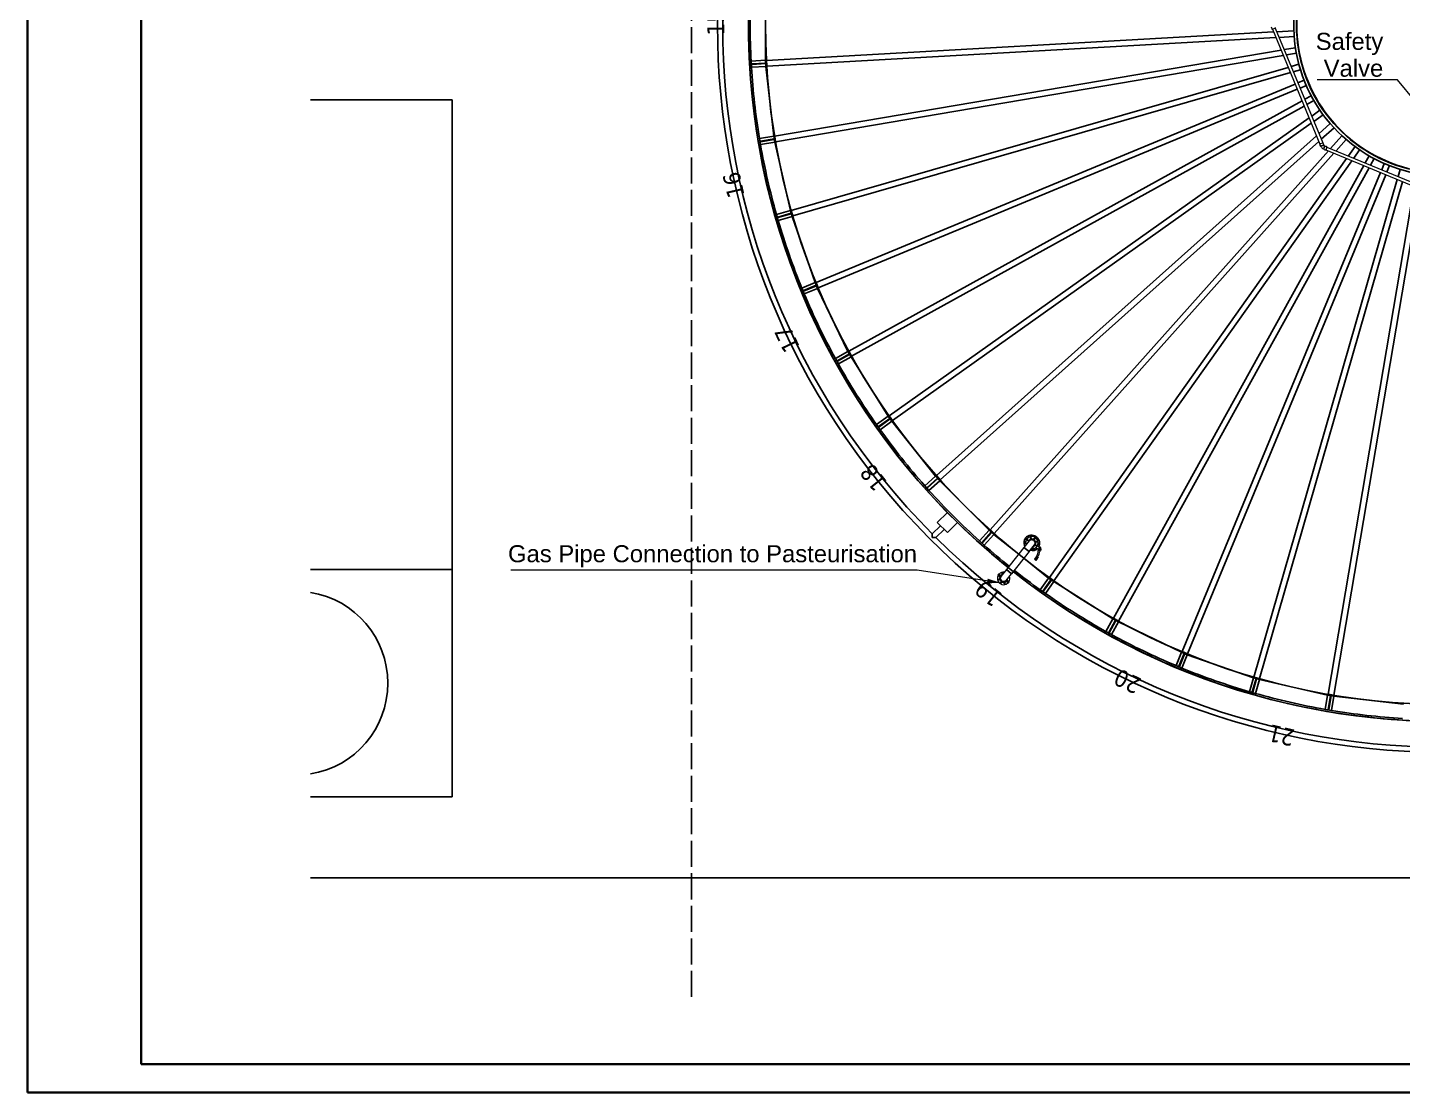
# Model space of a CAD drawing. Header units: millimetres. Extents: x 0 to 118900, y 0 to 84100.
# Drawn here: x 0 to 24197, y 0 to 18739 of the extents above; entities that cross this region are included whole.
import ezdxf
from ezdxf.enums import TextEntityAlignment as Align

# ---------------------------------------------------------------- set-up
doc = ezdxf.new("R2018")
doc.units = ezdxf.units.MM
doc.header["$LTSCALE"] = 100
doc.linetypes.add('DASHED', pattern=[0.2067, 0.1654, -0.0413])
doc.layers.get('0').update_dxf_attribs({"lineweight": 18})
for name, color, linetype, lineweight, true_color in [('4003-AREA-04.1_A-Areas', 7, 'DASHED', 25, 0xcccc00), ('4003-AREA-04.1_F-Foundation', 7, 'Continuous', 25, 0xadadad), ('4003-AREA-04.1_P-Trace', 5, 'Continuous', 25, 0x0000ff), ('P_Anti-Foam (AF)', 6, 'Continuous', 18, 0xff00ff), ('P_BioGas (BG)', 94, 'Continuous', 18, 0x008100)]:
    doc.layers.add(name, color=color, linetype=linetype, lineweight=lineweight, true_color=true_color)
for name, color, linetype, lineweight in [('4003-AREA-04.1_E-Equipment', 7, 'Continuous', 25), ('4003-AREA-04.1_T-Tank', 7, 'Continuous', 25), ('Border', 7, 'Continuous', 35), ('Symbol', 7, 'Continuous', 18), ('Title', 7, 'Continuous', 25), ('Visible', 7, 'Continuous', 25)]:
    doc.layers.add(name, color=color, linetype=linetype, lineweight=lineweight)
doc.styles.get("Standard").update_dxf_attribs({"font": 'arial.ttf'})
doc.styles.add('Text Style176', font='tahoma.ttf')
doc.styles.add('Title', font='arial.ttf')
doc.dimstyles.new('Default - Method 2a$7', dxfattribs={"dimscale": 100, "dimtxt": 3, "dimasz": 2.5, "dimexe": 3, "dimexo": 0.5, "dimgap": 0.7, "dimtad": 0, "dimtoh": 1, "dimdec": 1, "dimrnd": 1e-08, "dimtxsty": 'Title', "dimcen": 0.09, "dimdle": 10, "dimclrd": 256, "dimclre": 256, "dimclrt": 7, "dimazin": 2, "dimtfac": 0.833333, "dimtdec": 1, "dimtmove": 0, "dimatfit": 3, "dimfxl": 1, "dimtolj": 1, "dimlwd": -1, "dimlwe": -1, "dimarcsym": 0})

# ---------------------------------------------------------------- blocks, each defined once
blk = doc.blocks.new('Borders Bigadan Border')
at = {"layer": 'Border'}
for p, q in [((0, 0), (0, 841)), ((20, 836), (20, 5)), ((20, 5), (1184, 5)), ((1189, 0), (0, 0))]:
    blk.add_line(p, q, dxfattribs=at)
blk = doc.blocks.new('Title Blocks Title')
at = {"layer": 'Title', "color": 1, "lineweight": 5, "true_color": 0xff0000, "flags": 253}
blk.add_attdef('STATUS', text='', height=6.2, dxfattribs=at).set_placement((169, 40.36), align=Align.MIDDLE_CENTER)
at = {"layer": 'Title', "lineweight": 30, "flags": 104}
for tag, height, p in [('Initial_View_Scale', 2.39, (158.62, 31.36)), ('Sheet_Size', 2.4, (158.62, 25.36)), ('REVISION_NUMBER', 3.5, (200, 15)), ('CREATION_DATE', 2, (157.5, 7.5))]:
    blk.add_attdef(tag, text='', height=height, dxfattribs=at).set_placement(p, align=Align.MIDDLE_CENTER)
for tag, p in [('PROJECT', (27.5, 24.3)), ('TITLE', (27.5, 17.3)), ('DESCRIPTION', (27.5, 10.3))]:
    blk.add_attdef(tag, text='', height=2.8, dxfattribs=at).set_placement(p, align=Align.TOP_LEFT)
blk.add_attdef('PART_NUMBER', text='', height=3.5, dxfattribs=at).set_placement((135.5, 15), align=Align.MIDDLE_LEFT)

msp = doc.modelspace()

# ---------------------------------------------------------------- linework, layer by layer
at = {"layer": '4003-AREA-04.1_A-Areas', "ltscale": 27.703241}
msp.add_line((11687.91, 1680.41), (11687.91, 32029.59), dxfattribs=at)
at = {"layer": '4003-AREA-04.1_E-Equipment'}
for start, end in [(0, 80.852758), (279.147242, 0)]:
    msp.add_arc((4722.02, 7202.36), 1618.5, start, end, dxfattribs=at)
at = {"layer": '4003-AREA-04.1_F-Foundation'}
for p, q in [((4979.31, 17466.36), (7472.02, 17466.36)), ((7472.02, 17466.36), (7472.02, 9202.36)), ((4979.31, 9202.36), (7472.02, 9202.36)), ((7472.02, 9202.36), (4979.31, 9202.36)), ((7472.02, 9202.36), (7472.02, 5202.36)), ((7472.02, 5202.36), (4979.31, 5202.36))]:
    msp.add_line(p, q, dxfattribs=at)
msp.add_circle((24937.91, 18779.59), 12250, dxfattribs=at)
at = {"layer": '4003-AREA-04.1_P-Trace'}
msp.add_line((4979.31, 3774.36), (92860.74, 3774.36), dxfattribs=at)
at = {"layer": '4003-AREA-04.1_T-Tank'}
msp.add_circle((24937.91, 18779.59), 11950, dxfattribs=at)
at = {"layer": 'P_Anti-Foam (AF)'}
for p, q in [((21897.78, 18725.79), (21890.47, 18743.44)), ((21905.78, 18706.48), (21901.46, 18716.92)), ((21959.92, 18728.91), (21905.78, 18706.48)), ((21907.91, 18707.36), (22744.3, 16688.13)), ((21959.92, 18728.91), (21955.6, 18739.35)), ((21957.8, 18728.03), (22794.19, 16708.8)), ((22796.31, 16709.68), (22742.17, 16687.25)), ((22800.64, 16699.24), (22796.31, 16709.68)), ((22746.5, 16676.81), (22742.17, 16687.25)), ((22757.48, 16650.3), (22750.17, 16667.94)), ((22811.62, 16672.72), (22757.48, 16650.3)), ((22761.21, 16647.52), (22757.48, 16650.3)), ((22811.62, 16672.72), (22804.31, 16690.37)), ((22805.84, 16602.89), (22808.62, 16599.16)), ((22831.04, 16653.3), (22808.62, 16599.16)), ((22826.26, 16591.85), (22808.62, 16599.16)), ((22811.02, 16668.61), (22811.62, 16672.72)), ((22826.92, 16652.7), (22831.04, 16653.3)), ((22848.69, 16645.99), (22831.04, 16653.3)), ((22845.57, 16583.86), (22835.13, 16588.18)), ((22868, 16638), (22845.57, 16583.86)), ((22846.45, 16585.98), (24865.68, 15749.59)), ((22868, 16638), (22857.56, 16642.32)), ((22867.12, 16635.87), (24886.34, 15799.48))]:
    msp.add_line(p, q, dxfattribs=at)
for centre, radius, start, end in [((21900.32, 18721.64), 4.65, 124.312282, 280.687718), ((21897.55, 18725.69), 0.25, 304.312282, 22.5), ((21901.23, 18716.82), 0.25, 22.5, 100.687718), ((22800.87, 16699.33), 0.25, 202.5, 280.687718), ((22801.78, 16694.52), 4.65, 304.312282, 100.687718), ((22749.03, 16672.67), 4.65, 124.312282, 280.687718), ((22746.27, 16676.72), 0.25, 304.312282, 22.5), ((22749.94, 16667.85), 0.25, 22.5, 100.687718), ((22844.63, 16686.31), 92, 204.940961, 245.059039), ((22804.54, 16690.46), 0.25, 124.312282, 202.5), ((22844.77, 16686.45), 38.18, 207.870182, 242.129818), ((22826.17, 16591.62), 0.25, 349.312282, 67.5), ((22830.98, 16590.71), 4.65, 169.312282, 325.687718), ((22835.03, 16587.95), 0.25, 67.5, 145.687718), ((22848.78, 16646.22), 0.25, 247.5, 325.687718), ((22852.83, 16643.46), 4.65, 349.312282, 145.687718), ((22857.65, 16642.55), 0.25, 169.312282, 247.5)]:
    msp.add_arc(centre, radius, start, end, dxfattribs=at)
for points, knots in [([(22811.02, 16668.61), (22811.02, 16668.61), (22811.02, 16668.6), (22810.93, 16668.57), (22810.2, 16668.25), (22807.57, 16667.12), (22805.68, 16666.3), (22800.98, 16664.3), (22798.22, 16663.12), (22792.31, 16660.61), (22789.23, 16659.3), (22786.13, 16657.99)], [-8.51496106, -8.51496106, -8.51496106, -8.51496106, -8.44491715, -8.44491715, -7.38481418, -7.38481418, -6.32444895, -6.32444895, -5.26847104, -5.26847104, -4.25633479, -4.25633479, -4.25633479, -4.25633479]), ([(22816.31, 16627.81), (22817.4, 16630.39), (22818.48, 16632.95), (22820.86, 16638.56), (22822.11, 16641.47), (22824.14, 16646.23), (22824.95, 16648.11), (22826, 16650.55), (22826.33, 16651.33), (22826.72, 16652.24), (22826.83, 16652.49), (22826.91, 16652.67), (22826.92, 16652.7), (22826.92, 16652.7)], [-12.766675, -12.766675, -12.766675, -12.766675, -11.92474043, -11.92474043, -10.84812963, -10.84812963, -9.88682682, -9.88682682, -9.21520276, -9.21520276, -8.74196393, -8.74196393, -8.51116039, -8.51116039, -8.51116039, -8.51116039])]:
    msp.add_open_spline(points, degree=3, knots=knots, dxfattribs=at)
at = {"layer": 'P_BioGas (BG)'}
for p, q in [((17630, 9706.55), (17535.23, 9587.7)), ((17595.99, 9756.69), (17573.55, 9728.54)), ((17577.85, 9725.11), (17573.55, 9728.54)), ((17582.54, 9730.99), (17576.6, 9723.55)), ((17577.64, 9722.71), (17576.6, 9723.55)), ((17601.54, 9754.82), (17595.6, 9747.37)), ((17600.29, 9753.26), (17595.99, 9756.69)), ((17602.58, 9753.99), (17601.54, 9754.82)), ((17535.23, 9587.7), (17226, 9199.9)), ((17624.6, 9516.44), (17315.37, 9128.64)), ((17535.23, 9587.7), (17624.6, 9516.44)), ((17624.6, 9516.44), (17719.37, 9635.28)), ((17760.17, 9445.08), (17720.36, 9385.09)), ((17738.41, 9370.69), (17785.13, 9441.1)), ((17748.31, 9589.19), (17786.21, 9558.96)), ((17756.64, 9628.59), (17755.15, 9629.77)), ((17808.66, 9587.11), (17770.75, 9617.33)), ((17817.7, 9598.44), (17777.17, 9547.62)), ((17784.99, 9541.39), (17777.17, 9547.62)), ((17825.51, 9592.21), (17784.99, 9541.39)), ((17791.9, 9538.82), (17785.01, 9530.18)), ((17826.3, 9591.59), (17785.77, 9540.76)), ((17790.46, 9537.02), (17785.77, 9540.76)), ((17830.99, 9587.84), (17791.9, 9538.82)), ((17796.68, 9554.45), (17795.9, 9555.07)), ((17805.11, 9555.4), (17824.66, 9539.81)), ((17815.39, 9577.9), (17814.6, 9578.53)), ((17817.18, 9530.43), (17824.66, 9539.81)), ((17825.51, 9592.21), (17817.7, 9598.44)), ((17839.62, 9558.58), (17820.08, 9574.16)), ((17839.62, 9558.58), (17824.66, 9539.81)), ((17830.99, 9587.84), (17826.3, 9591.59)), ((17226, 9199.9), (17131.24, 9081.06)), ((17315.37, 9128.64), (17226, 9199.9)), ((17720.36, 9385.09), (17738.41, 9370.69)), ((17738.41, 9370.69), (17752.36, 9362.78)), ((17752.36, 9362.78), (17792.91, 9423.89)), ((17792.91, 9423.89), (17780.43, 9434.02)), ((17082.52, 9116.07), (17077.53, 9109.81)), ((17077.53, 9109.81), (17079.64, 9108.13)), ((17084.63, 9114.39), (17079.64, 9108.13)), ((17113.83, 9080.87), (17079.64, 9108.13)), ((17084.63, 9114.39), (17082.52, 9116.07)), ((17084.63, 9114.39), (17120.03, 9086.15)), ((17086.26, 9120.76), (17091.24, 9127.02)), ((17086.26, 9120.76), (17088.37, 9119.08)), ((17093.36, 9125.33), (17088.37, 9119.08)), ((17123.77, 9090.85), (17088.37, 9119.08)), ((17093.36, 9125.33), (17091.24, 9127.02)), ((17093.36, 9125.33), (17127.55, 9098.07)), ((17220.6, 9009.8), (17315.37, 9128.64)), ((17258.48, 8965.52), (17224.29, 8992.79)), ((17228.07, 9000.01), (17263.47, 8971.78)), ((17267.21, 8976.47), (17231.81, 9004.7)), ((17238.01, 9009.99), (17272.2, 8982.72)), ((17258.48, 8965.52), (17263.47, 8971.78)), ((17258.48, 8965.52), (17260.59, 8963.84)), ((17265.58, 8970.09), (17260.59, 8963.84)), ((17265.58, 8970.09), (17263.47, 8971.78)), ((17267.21, 8976.47), (17272.2, 8982.72)), ((17267.21, 8976.47), (17269.32, 8974.78)), ((17269.32, 8974.78), (17274.31, 8981.04)), ((17274.31, 8981.04), (17272.2, 8982.72))]:
    msp.add_line(p, q, dxfattribs=at)
for centre in [(17598.89, 9719.45), (17655.41, 9758.83), (17723.22, 9746.7), (17762.59, 9690.19), (17693.95, 9583), (17750.47, 9622.38), (17088.01, 9026.16), (17127.38, 8969.64), (17156.65, 9133.34), (17195.19, 8957.51)]:
    msp.add_circle(centre, 8.75, dxfattribs=at)
for centre, radius, start, end in [((17674.68, 9670.91), 110, 262.733028, 200.129496), ((17674.68, 9670.91), 70.5, 285.589604, 177.27292), ((17674.68, 9670.91), 59.5, 305.274552, 157.587973), ((17674.68, 9670.91), 57.15, 321.431262, 141.431262), ((17586.77, 9651.64), 8.75, 54.238742, 228.623782), ((17635.95, 9527.51), 149.08, 326.431262, 1.027009), ((17658.74, 9524.98), 151.69, 326.431262, 355.135387), ((17843.76, 9509.23), 34, 141.431262, 175.135387), ((17175.92, 9045.43), 110, 147.170433, 315.692092), ((17091.23, 9014.96), 8.75, 57.806313, 154.341926), ((17175.92, 9045.43), 110, 139.868456, 142.994068), ((17100.13, 9093.96), 8.75, 152.622144, 310.24038), ((17094.5, 9083.77), 8.75, 12.806313, 109.341926), ((17175.92, 9045.43), 110, 82.733028, 135.692092), ((17100.13, 9093.96), 8.75, 7.502875, 95.359649), ((17175.92, 9045.43), 70.5, 150.460695, 312.401829), ((17175.92, 9045.43), 65.15, 156.485913, 306.376611), ((17108.84, 9074.61), 8, 336.485913, 51.431262), ((17175.92, 9045.43), 57.15, 141.431262, 321.431262), ((17175.92, 9045.43), 70.5, 138.992407, 143.870117), ((17111.3, 9075.21), 14, 335.254767, 51.431262), ((17132.5, 9101.79), 14, 231.431262, 289.949074), ((17175.92, 9045.43), 59.5, 134.448642, 148.413882), ((17132.53, 9104.32), 8, 231.431262, 306.376611), ((17175.92, 9045.43), 70.5, 105.589604, 132.401829), ((17137.58, 8964), 8.75, 102.806313, 199.341926), ((17175.92, 9045.43), 65.15, 112.738455, 126.376611), ((17145.46, 9130.11), 8.75, 327.806313, 64.341926), ((17206.38, 8960.74), 8.75, 147.806313, 244.341926), ((17219.34, 8989.06), 14, 51.431262, 127.607757), ((17219.3, 8986.53), 8, 51.431262, 126.376611), ((17175.92, 9045.43), 59.5, 314.448642, 328.413882), ((17240.54, 9015.64), 14, 172.91345, 231.431262), ((17175.92, 9045.43), 70.5, 318.992407, 323.870117), ((17243, 9016.24), 8, 156.485913, 231.431262), ((17175.92, 9045.43), 65.15, 336.485913, 350.124069), ((17175.92, 9045.43), 70.5, 330.460695, 357.27292), ((17251.71, 8996.89), 8.75, 187.502875, 275.359649), ((17251.71, 8996.89), 8.75, 332.622144, 130.24038), ((17257.34, 9007.08), 8.75, 192.806313, 289.341926), ((17263.83, 9064.7), 8.75, 234.238742, 48.623782), ((17175.92, 9045.43), 110, 319.868456, 322.994068), ((17175.92, 9045.43), 110, 327.170433, 20.129496)]:
    msp.add_arc(centre, radius, start, end, dxfattribs=at)
at = {"layer": 'Visible'}
for p, q in [((12987.94, 18163.02), (12987.88, 19395.04)), ((13003.94, 18158.91), (21927.33, 18660.46)), ((21984.45, 18663.67), (22285.46, 18680.59)), ((21967.88, 18562.58), (13009.55, 18059.07)), ((22291.07, 18580.75), (22025, 18565.79)), ((12734.08, 18148.75), (12987.68, 18163.01)), ((12734.08, 18148.75), (12740.25, 18038.93)), ((12987.68, 18163.01), (13003.65, 18163.9)), ((12993.85, 18053.18), (12987.68, 18163.01)), ((13003.94, 18158.91), (13003.65, 18163.9)), ((13009.55, 18059.07), (13003.94, 18158.91)), ((13148.47, 16826.63), (22059.61, 18341.13)), ((22098.86, 18246.36), (13165.22, 16728.05)), ((22114.21, 18350.41), (22313.22, 18384.23)), ((22329.98, 18285.64), (22153.46, 18255.64)), ((12993.85, 18053.18), (12740.25, 18038.93)), ((12745.87, 18099.34), (12990.49, 18113.08)), ((12746.43, 18089.35), (12745.87, 18099.34)), ((12991.05, 18103.1), (12746.43, 18089.35)), ((13009.83, 18054.08), (12993.85, 18053.18)), ((13132.11, 16828.93), (12994.11, 18053.19)), ((13009.83, 18054.08), (13009.55, 18059.07)), ((13441.26, 15518.91), (22185, 18038.39)), ((22223.51, 17945.42), (13468.95, 15422.82)), ((22237.22, 18053.43), (22373.99, 18092.84)), ((22401.68, 17996.75), (22275.73, 17960.46)), ((13878.63, 14252.2), (22307.02, 17743.82)), ((22356.91, 17764.49), (22467, 17810.09)), ((22505.28, 17717.71), (22395.18, 17672.1)), ((22345.29, 17651.43), (13916.9, 14159.81)), ((14455.07, 13042.42), (22428.79, 17449.83)), ((22476.35, 17476.12), (22591.09, 17539.54)), ((22639.47, 17452.02), (22514.86, 17383.14)), ((22467.3, 17356.86), (14503.45, 12954.9)), ((22598.63, 17180.93), (22744.69, 17284.57)), ((22802.56, 17203.02), (22637.88, 17086.16)), ((15163.35, 11904.79), (22553.45, 17148.87)), ((22592.71, 17054.11), (15221.22, 11823.24)), ((22727.1, 16870.76), (22925.87, 17048.41)), ((22992.51, 16973.85), (22767.64, 16772.88)), ((12881.45, 16786.32), (13131.86, 16828.88)), ((12881.45, 16786.32), (12899.88, 16677.88)), ((12898.7, 16738.54), (13140.23, 16779.59)), ((12900.37, 16728.68), (12898.7, 16738.54)), ((13150.29, 16720.44), (12899.88, 16677.88)), ((13141.91, 16769.73), (12900.37, 16728.68)), ((13131.86, 16828.88), (13147.63, 16831.56)), ((13150.29, 16720.44), (13131.86, 16828.88)), ((13148.47, 16826.63), (13147.63, 16831.56)), ((13165.22, 16728.05), (13148.47, 16826.63)), ((13166.06, 16723.12), (13150.29, 16720.44)), ((13424.75, 15519.36), (13150.54, 16720.48)), ((13166.06, 16723.12), (13165.22, 16728.05)), ((15994.54, 10853.61), (22684.44, 16832.64)), ((22724.99, 16734.76), (16061.18, 10779.05)), ((22931.47, 16609.21), (23132.35, 16834.02)), ((23206.92, 16767.39), (23029.35, 16568.67)), ((16938.2, 9902.11), (22893.35, 16566.55)), ((22991.23, 16526.01), (17012.77, 9835.48)), ((23244.73, 16479.46), (23361.54, 16644.09)), ((23443.1, 16586.23), (23339.5, 16440.2)), ((23541.71, 16356.45), (23610.55, 16481.02)), ((17982.47, 9062.25), (23212.68, 16434.28)), ((23307.45, 16395.03), (18064.03, 9004.38)), ((19114.2, 8344.59), (23515.42, 16308.88)), ((23608.39, 16270.37), (19201.72, 8296.22)), ((23698.07, 16432.66), (23634.68, 16317.94)), ((23830.66, 16236.76), (23876.25, 16346.86)), ((23968.64, 16308.59), (23923.04, 16198.49)), ((24119.02, 16117.31), (24155.31, 16243.29)), ((20319.17, 7758.15), (23809.99, 16186.87)), ((23902.38, 16148.6), (20411.56, 7719.89)), ((21582.22, 7310.31), (24103.98, 16065.09)), ((24196.96, 16026.58), (21678.31, 7282.64)), ((22887.47, 7006.71), (24404.94, 15940.43)), ((24499.7, 15901.18), (22986.06, 6989.97)), ((13180.43, 15448.96), (13424.5, 15519.29)), ((13424.5, 15519.29), (13439.88, 15523.72)), ((13454.96, 15413.59), (13424.5, 15519.29)), ((13441.26, 15518.91), (13439.88, 15523.72)), ((13468.95, 15422.82), (13441.26, 15518.91)), ((13180.43, 15448.96), (13210.89, 15343.26)), ((13202.92, 15403.41), (13438.34, 15471.24)), ((13205.69, 15393.8), (13202.92, 15403.41)), ((13441.11, 15461.63), (13205.69, 15393.8)), ((13454.96, 15413.59), (13210.89, 15343.26)), ((13470.33, 15418.02), (13454.96, 15413.59)), ((13862.17, 14250.8), (13455.21, 15413.66)), ((13470.33, 15418.02), (13468.95, 15422.82)), ((13627.27, 14153.48), (13861.93, 14250.7)), ((13627.27, 14153.48), (13669.37, 14051.86)), ((13654.72, 14110.73), (13881.07, 14204.5)), ((13658.55, 14101.5), (13654.72, 14110.73)), ((13884.9, 14195.26), (13658.55, 14101.5)), ((13904.03, 14149.07), (13669.37, 14051.86)), ((13861.93, 14250.7), (13876.71, 14256.82)), ((13904.03, 14149.07), (13861.93, 14250.7)), ((13878.63, 14252.2), (13876.71, 14256.82)), ((13916.9, 14159.81), (13878.63, 14252.2)), ((13918.81, 14155.19), (13904.03, 14149.07)), ((14438.88, 13039.18), (13904.27, 14149.17)), ((13918.81, 14155.19), (13916.9, 14159.81)), ((14216.35, 12916.18), (14438.65, 13039.06)), ((14216.35, 12916.18), (14269.56, 12819.91)), ((14248.42, 12876.78), (14462.84, 12995.3)), ((14253.25, 12868.02), (14248.42, 12876.78)), ((14467.68, 12986.54), (14253.25, 12868.02)), ((14491.87, 12942.78), (14269.56, 12819.91)), ((14438.65, 13039.06), (14452.66, 13046.8)), ((14491.87, 12942.78), (14438.65, 13039.06)), ((14455.07, 13042.42), (14452.66, 13046.8)), ((14503.45, 12954.9), (14455.07, 13042.42)), ((14505.87, 12950.52), (14491.87, 12942.78)), ((15147.62, 11899.76), (14492.09, 12942.91)), ((14505.87, 12950.52), (14503.45, 12954.9)), ((14940.26, 11752.62), (15147.41, 11899.61)), ((14976.53, 11717.05), (15176.34, 11858.83)), ((15147.41, 11899.61), (15160.45, 11908.87)), ((15211.06, 11809.9), (15147.41, 11899.61)), ((15163.35, 11904.79), (15160.45, 11908.87)), ((15221.22, 11823.24), (15163.35, 11904.79)), ((14940.26, 11752.62), (15003.92, 11662.91)), ((14982.32, 11708.89), (14976.53, 11717.05)), ((15182.13, 11850.68), (14982.32, 11708.89)), ((15211.06, 11809.9), (15003.92, 11662.91)), ((15224.11, 11819.16), (15211.06, 11809.9)), ((15979.47, 10846.85), (15211.27, 11810.05)), ((15224.11, 11819.16), (15221.22, 11823.24)), ((15789.89, 10677.42), (15979.28, 10846.68)), ((15789.89, 10677.42), (15863.2, 10595.4)), ((15829.92, 10646.14), (16012.6, 10809.4)), ((16019.26, 10801.94), (15836.59, 10638.68)), ((16052.58, 10764.66), (15863.2, 10595.4)), ((15979.28, 10846.68), (15991.21, 10857.34)), ((16052.58, 10764.66), (15979.28, 10846.68)), ((15994.54, 10853.61), (15991.21, 10857.34)), ((16061.18, 10779.05), (15994.54, 10853.61)), ((16064.51, 10775.32), (16052.58, 10764.66)), ((16923.99, 9893.7), (16052.78, 10764.83)), ((16064.51, 10775.32), (16061.18, 10779.05)), ((15836.59, 10638.68), (15829.92, 10646.14)), ((16187.91, 10206.37), (16010.69, 10029.15)), ((16066.55, 9973.28), (15922.36, 9829.09)), ((16187.46, 9852.37), (16010.69, 10029.15)), ((16187.46, 9852.37), (16364.69, 10029.6)), ((16131.6, 9908.23), (15987.41, 9764.04)), ((16754.57, 9704.11), (16923.81, 9893.51)), ((16754.57, 9704.11), (16836.6, 9630.82)), ((16797.85, 9677.51), (16961.1, 9860.2)), ((16968.55, 9853.53), (16805.31, 9670.84)), ((17005.84, 9820.22), (16836.6, 9630.82)), ((16923.81, 9893.51), (16934.48, 9905.44)), ((17005.84, 9820.22), (16923.81, 9893.51)), ((16938.2, 9902.11), (16934.48, 9905.44)), ((17012.77, 9835.48), (16938.2, 9902.11)), ((17016.5, 9832.15), (17005.84, 9820.22)), ((17442.96, 9471.99), (17006.01, 9820.41)), ((17016.5, 9832.15), (17012.77, 9835.48)), ((17565.22, 9758.2), (17563.94, 9756.59)), ((16805.31, 9670.84), (16797.85, 9677.51)), ((17535.23, 9587.7), (17624.6, 9516.44)), ((17315.37, 9128.64), (17226, 9199.9)), ((17969.28, 9052.3), (17532.33, 9400.73)), ((17822.16, 8844.93), (17969.13, 9052.09)), ((17868.14, 8823.34), (18009.91, 9023.16)), ((18018.07, 9017.37), (17876.3, 8817.55)), ((18058.85, 8988.44), (17911.87, 8781.28)), ((17969.13, 9052.09), (17978.39, 9065.14)), ((18058.85, 8988.44), (17969.13, 9052.09)), ((17982.47, 9062.25), (17978.39, 9065.14)), ((18064.03, 9004.38), (17982.47, 9062.25)), ((18068.1, 9001.49), (18058.85, 8988.44)), ((19102.21, 8333.23), (18059, 8988.65)), ((18068.1, 9001.49), (18064.03, 9004.38)), ((17822.16, 8844.93), (17911.87, 8781.28)), ((17876.3, 8817.55), (17868.14, 8823.34)), ((18979.23, 8110.69), (19102.08, 8333)), ((19027.34, 8094.38), (19145.85, 8308.82)), ((19154.6, 8303.98), (19036.1, 8089.54)), ((19198.36, 8279.8), (19075.51, 8057.48)), ((19102.08, 8333), (19109.82, 8347)), ((19198.36, 8279.8), (19102.08, 8333)), ((19114.2, 8344.59), (19109.82, 8347)), ((19201.72, 8296.22), (19114.2, 8344.59)), ((19206.1, 8293.8), (19198.36, 8279.8)), ((20308.52, 7745.52), (19198.49, 8280.02)), ((19206.1, 8293.8), (19201.72, 8296.22)), ((18979.23, 8110.69), (19075.51, 8057.48)), ((19036.1, 8089.54), (19027.34, 8094.38)), ((20211.23, 7510.61), (20308.43, 7745.28)), ((20308.43, 7745.28), (20314.55, 7760.06)), ((20410.05, 7703.19), (20308.43, 7745.28)), ((20319.17, 7758.15), (20314.55, 7760.06)), ((20411.56, 7719.89), (20319.17, 7758.15)), ((20211.23, 7510.61), (20312.86, 7468.52)), ((20260.87, 7499.79), (20354.62, 7726.15)), ((20363.86, 7722.32), (20270.11, 7495.97)), ((20410.05, 7703.19), (20312.86, 7468.52)), ((20416.18, 7717.97), (20410.05, 7703.19)), ((21573.06, 7296.57), (20410.15, 7703.43)), ((20416.18, 7717.97), (20411.56, 7719.89)), ((20270.11, 7495.97), (20260.87, 7499.79)), ((21502.68, 7052.25), (21572.99, 7296.32)), ((21553.22, 7047.06), (21621.03, 7282.48)), ((21630.64, 7279.72), (21562.83, 7044.29)), ((21572.99, 7296.32), (21577.41, 7311.7)), ((21678.69, 7265.88), (21572.99, 7296.32)), ((21582.22, 7310.31), (21577.41, 7311.7)), ((21678.31, 7282.64), (21582.22, 7310.31)), ((21678.69, 7265.88), (21608.38, 7021.8)), ((21683.12, 7281.25), (21678.31, 7282.64)), ((21683.12, 7281.25), (21678.69, 7265.88)), ((22879.9, 6992.03), (21678.76, 7266.13)), ((21502.68, 7052.25), (21608.38, 7021.8)), ((21562.83, 7044.29), (21553.22, 7047.06)), ((22837.33, 6741.36), (22879.86, 6991.78)), ((22879.86, 6991.78), (22882.54, 7007.55)), ((22988.31, 6973.36), (22879.86, 6991.78)), ((22887.47, 7006.71), (22882.54, 7007.55)), ((22986.06, 6989.97), (22887.47, 7006.71)), ((22888.13, 6741.86), (22929.16, 6983.4)), ((22939.01, 6981.73), (22897.99, 6740.19)), ((22988.31, 6973.36), (22945.77, 6722.94)), ((22990.99, 6989.13), (22986.06, 6989.97)), ((22990.99, 6989.13), (22988.31, 6973.36)), ((24212.63, 6835.73), (22988.35, 6973.61)), ((22837.33, 6741.36), (22945.77, 6722.94)), ((22897.99, 6740.19), (22888.13, 6741.86))]:
    msp.add_line(p, q, dxfattribs=at)
for centre, radius, start, end in [((24937.91, 18779.59), 12796, 45.675698, 314.324302), ((24937.91, 18779.59), 12250, 120.123307, 231.163959), ((24937.91, 18779.59), 12704, 135.207463, 224.792537), ((24937.91, 18779.59), 2654.3, 55.852148, 348.390709), ((24937.91, 18779.59), 2606, 57.426636, 348.900274), ((24937.91, 18779.59), 2600, 57.631077, 342.657865), ((24937.91, 18779.59), 12220, 177.046284, 182.959098), ((24937.91, 18779.59), 12220, 183.474855, 189.387669), ((24937.91, 18779.59), 12220, 189.903427, 195.81624), ((24937.91, 18779.59), 12220, 196.331998, 202.244812), ((24937.91, 18779.59), 12220, 202.760569, 208.673383), ((24937.91, 18779.59), 12220, 209.189141, 215.101955), ((24937.91, 18779.59), 12220, 215.617712, 221.530526), ((24937.91, 18779.59), 12220, 222.046284, 227.959098), ((24937.91, 18779.59), 12704, 225.207463, 314.32186), ((17674.68, 9670.91), 57.15, 321.431262, 141.431262), ((17664.6, 9760.35), 8.75, 131.55471, 247.240127), ((17730.79, 9741.28), 8.75, 86.55471, 202.240127), ((17764.12, 9681), 8.75, 41.55471, 157.240127), ((24937.91, 18779.59), 12220, 228.474855, 231.163303), ((17585.25, 9660.83), 8.75, 221.55471, 279.30511), ((17684.76, 9581.48), 8.75, 311.55471, 67.240127), ((17175.92, 9045.43), 57.15, 141.431262, 321.431262), ((24937.91, 18779.59), 12250, 231.698565, 292.553668), ((24937.91, 18779.59), 12220, 231.699222, 234.387669), ((24937.91, 18779.59), 12220, 234.903427, 240.81624), ((24937.91, 18779.59), 12220, 241.331998, 247.244812), ((24937.91, 18779.59), 12220, 247.760569, 253.673383), ((24937.91, 18779.59), 12220, 254.189141, 260.101955), ((24937.91, 18779.59), 12220, 260.617712, 266.530526)]:
    msp.add_arc(centre, radius, start, end, dxfattribs=at)
for centre, major_axis, start_param, end_param in [((17673.4, 9669.31), (-109.46, 87.28), 3.29461068, 7.43348455), ((17561.85, 9689.16), (5.47, -4.36), 1.36455345, 5.89591867), ((17563.13, 9690.76), (-5.47, 4.36), 0.15662685, 2.56810198), ((17563.13, 9690.76), (-5.47, 4.36), 0.15662685, 2.56810198), ((17564.19, 9692.1), (-5.47, 4.36), 0.29002545, 2.42754431), ((17674.68, 9670.91), (-109.46, 87.28), 3.27884605, 6.28318531), ((17629.22, 9773.65), (-5.47, 4.36), 3.88260642, 7.76967708), ((17630.5, 9775.25), (-5.47, 4.36), 0.15662685, 1.62219325), ((17630.5, 9775.25), (-5.47, 4.36), 0.15662685, 1.62219325), ((17631.57, 9776.59), (-5.47, 4.36), 0.29002545, 1.74943753), ((17740.78, 9753.8), (5.47, -4.36), 0.62348054, 2.51811211), ((17673.4, 9669.31), (109.46, -87.28), 5.13288607, 6.16166229), ((17717.58, 9564.97), (5.47, -4.36), 3.52885929, 8.06022451), ((17718.86, 9566.58), (5.47, -4.36), 3.71508333, 6.12655845), ((17718.86, 9566.58), (5.47, -4.36), 3.71508333, 6.12655845), ((17719.93, 9567.91), (5.47, -4.36), 3.855641, 5.99315986), ((17784.96, 9649.46), (5.47, -4.36), 4.79669353, 8.68376419), ((17786.24, 9651.07), (5.47, -4.36), 4.66099206, 6.12655845), ((17786.24, 9651.07), (5.47, -4.36), 4.66099206, 6.12655845), ((17787.3, 9652.41), (5.47, -4.36), 4.53374778, 5.99315986)]:
    msp.add_ellipse(centre, major_axis=major_axis, ratio=0.93969262, start_param=start_param, end_param=end_param, dxfattribs=at)
for points, knots in [([(15922.3, 9763.98), (15922.3, 9764), (15922.3, 9764.01), (15922.3, 9775.65), (15922.3, 9787.06), (15922.32, 9804.98), (15922.33, 9811.78), (15922.34, 9821.01), (15922.35, 9824.28), (15922.36, 9828.16), (15922.36, 9829.09), (15922.36, 9829.09), (15922.36, 9829.09), (15922.36, 9829.09)], [-16.97543926, -16.97543926, -16.97543926, -16.97543926, -16.97192692, -16.97192692, -14.116837, -14.116837, -11.86304977, -11.86304977, -10.18667945, -10.18667945, -8.82742222, -8.82742222, -8.8242203, -8.8242203, -8.8242203, -8.8242203]), ([(15987.41, 9764.04), (15987.41, 9764.04), (15987.41, 9764.04), (15987.41, 9764.04), (15986.47, 9764.04), (15982.6, 9764.03), (15979.33, 9764.03), (15970.09, 9764.01), (15963.3, 9764), (15945.37, 9763.99), (15933.96, 9763.98), (15922.33, 9763.98), (15922.31, 9763.98), (15922.3, 9763.98)], [-9.95052258, -9.95052258, -9.95052258, -9.95052258, -9.94661218, -9.94661218, -8.28659662, -8.28659662, -6.23930141, -6.23930141, -3.48682618, -3.48682618, 0, 0, 0.0042895, 0.0042895, 0.0042895, 0.0042895])]:
    msp.add_open_spline(points, degree=3, knots=knots, dxfattribs=at)

# ---------------------------------------------------------------- block references
at = {"xscale": 100, "yscale": 100, "zscale": 100}
msp.add_blockref('Borders Bigadan Border', (0, 0), dxfattribs=at)
ref = msp.add_blockref('Title Blocks Title', (97900, 0), dxfattribs=dict(xscale=100, yscale=100, zscale=100))
lines = msp.add_mtext('Released', dxfattribs={"layer": 'Title', "color": 1, "true_color": 0xff0000, "insert": (1, 0), "char_height": 2.5, "attachment_point": 1, "rotation": 90, "line_spacing_factor": 0.25})
ref.add_attrib('STATUS', '', (1, 0), dxfattribs={"flags": 244}).embed_mtext(lines)

# ---------------------------------------------------------------- texts
at = {"layer": 'Symbol', "color": 7, "char_height": 300, "attachment_point": 7, "style": 'Text Style176'}
for s, insert, rotation in [('15', (12266.57, 18598.76), 90.002691), ('16', (12626.75, 15784.16), 102.859833), ('17', (13597.04, 13117.4), 115.716976), ('18', (15146.27, 10739.73), 128.574119), ('19', (17180.28, 8761.79), 141.431262), ('20', (19625.08, 7276.95), 154.288405), ('21', (22317.16, 6380.05), 167.145548)]:
    msp.add_mtext(s, dxfattribs=dict(at, insert=insert, rotation=rotation))
at = {"layer": 'Symbol', "color": 7, "insert": (23858.57, 17869), "char_height": 300, "width": 1188.1099, "attachment_point": 9, "line_spacing_factor": 0.944221, "style": 'Title'}
msp.add_mtext('\\fArial|b0|i0;Safety\\PValve', dxfattribs=at)
at = {"layer": 'Symbol', "color": 7, "insert": (15654.42, 9239.73), "char_height": 300, "width": 7197.7139, "attachment_point": 9, "style": 'Title'}
msp.add_mtext('\\fArial|b0|i0;Gas Pipe Connection to Pasteurisation', dxfattribs=at)

# ---------------------------------------------------------------- leaders
at = {"layer": 'Symbol', "annotation_type": 0, "has_hookline": 1, "hookline_direction": 1}
for points, text_width in [([(24827.3, 16950.65), (24108.57, 17819), (23858.57, 17819)], 1165.62), ([(17137.58, 8964), (15654.42, 9189.73)], 7147.61)]:
    msp.add_leader(points, dimstyle='Default - Method 2a$7', override={"dimgap": 0, "dimtad": 1}, dxfattribs=dict(at, text_width=text_width))

doc.saveas('drawing.dxf')
